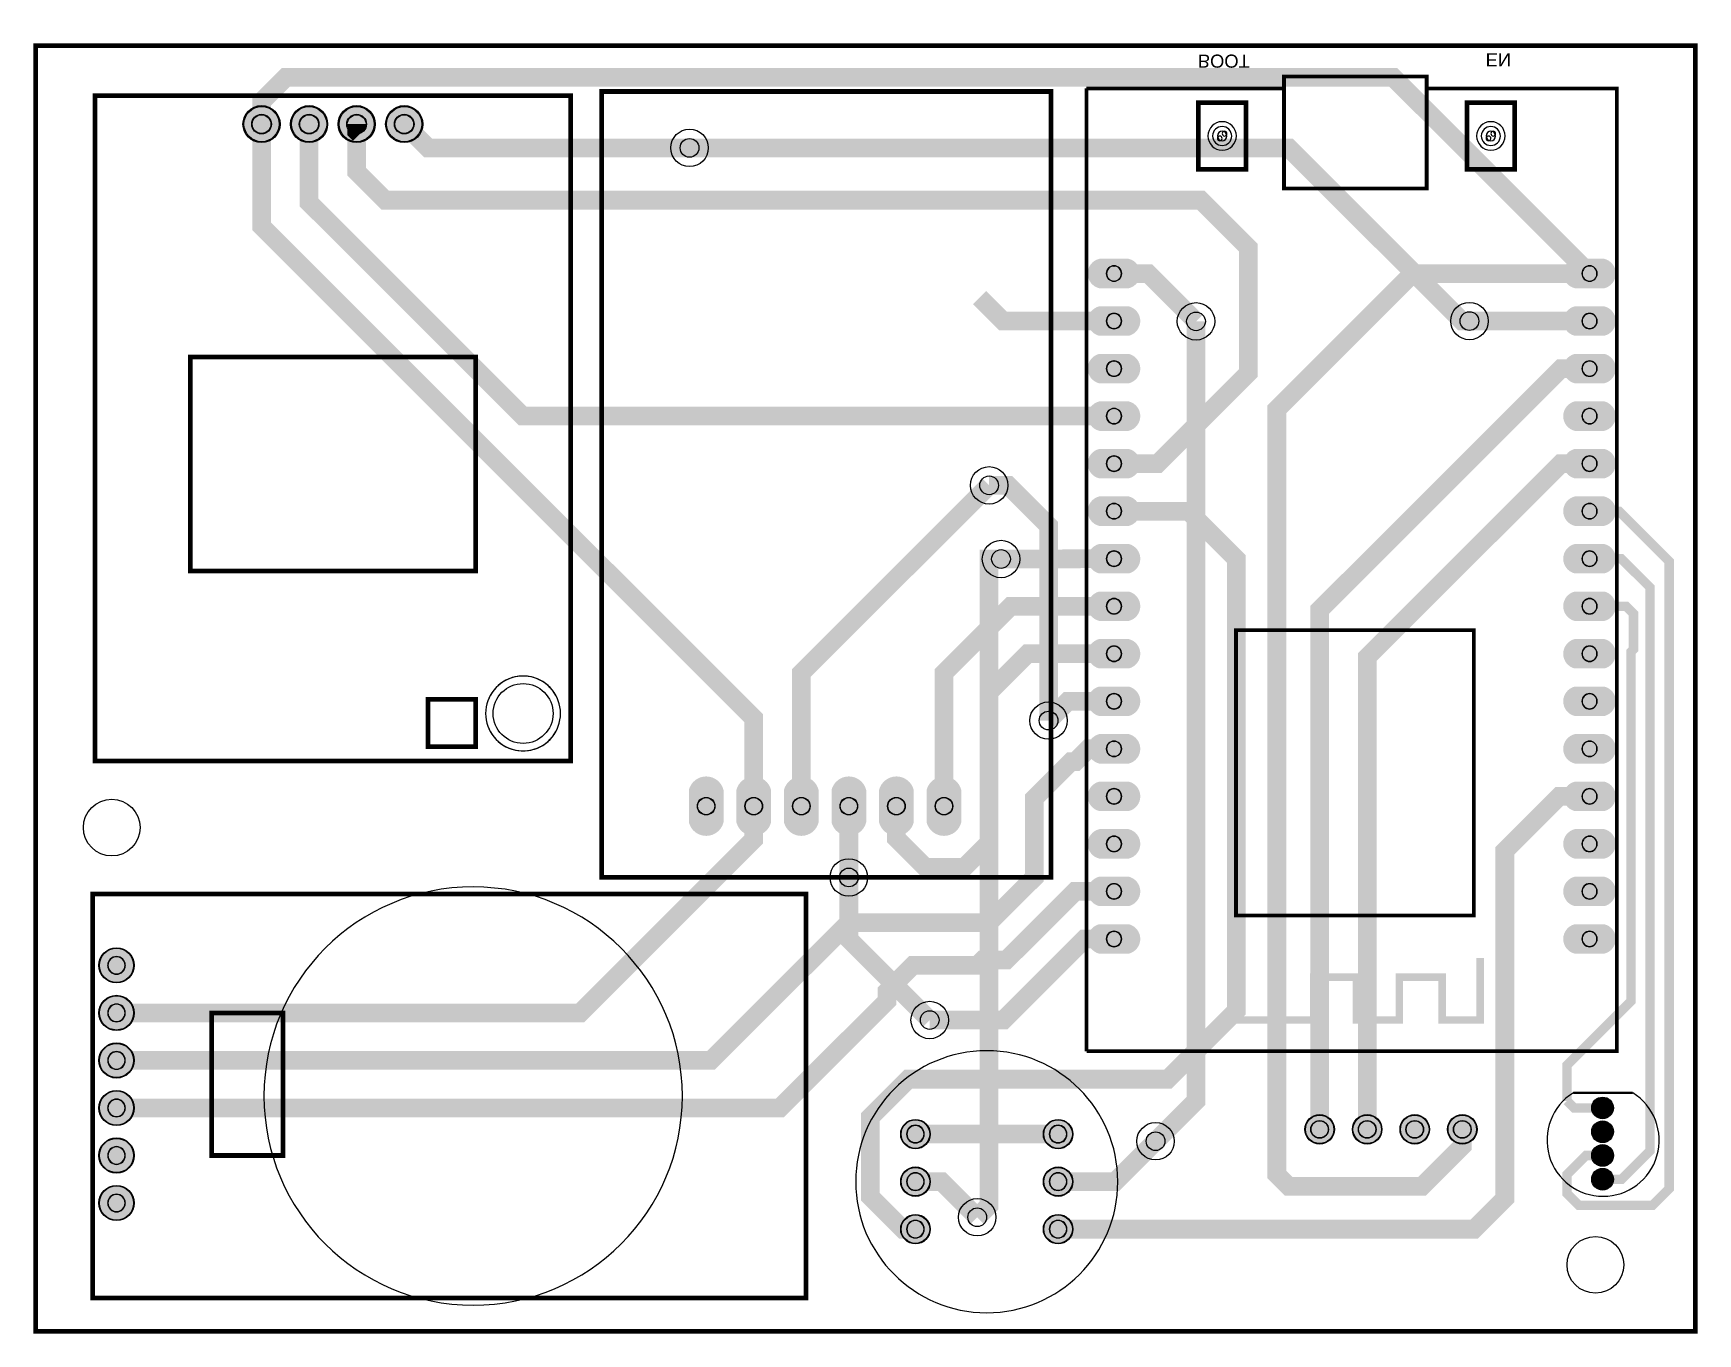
# Model space of a CAD drawing. Header units: millimetres. Extents: x 61.6 to 150.5, y -17.8 to 51.7.
import ezdxf

# ---------------------------------------------------------------- set-up
doc = ezdxf.new("R2010")
doc.units = ezdxf.units.MM
for name, color, linetype, true_color in [('BoardOutLine', 7, 'Continuous', 0xff00ff), ('BottomLayer', 7, 'Continuous', 0x0000ff), ('BottomSolderMaskLayer', 7, 'Continuous', 0xaa00ff), ('Hole', 7, 'Continuous', 0x222222), ('Multi-Layer', 7, 'Continuous', 0xc0c0c0), ('TopLayer', 7, 'Continuous', 0xff0000), ('TopSilkLayer', 7, 'Continuous', 0xffcc00), ('TopSolderMaskLayer', 7, 'Continuous', 0x800080)]:
    doc.layers.add(name, color=color, linetype=linetype, true_color=true_color)
doc.styles.get("Standard").update_dxf_attribs({"font": 'arial.ttf'})

msp = doc.modelspace()

# ---------------------------------------------------------------- hatches: boundary and pattern name
at = {"layer": 'BottomSolderMaskLayer'}
for points in [[(72.796, 46.863, 1), (74.778, 46.863, 1)], [(75.336, 46.863, 1), (77.318, 46.863, 1)], [(77.876, 46.863, 1), (79.858, 46.863, 1)], [(80.416, 46.863, 1), (82.398, 46.863, 1)], [(120.105, 39.665, -0.785398), (120.105, 38.091), (118.53, 38.091, -0.785398), (118.53, 39.665)], [(145.505, 39.665, -0.785398), (145.505, 38.091), (143.93, 38.091, -0.785398), (143.93, 39.665)], [(120.105, 37.125, -0.785398), (120.105, 35.551), (118.53, 35.551, -0.785398), (118.53, 37.125)], [(145.505, 37.125, -0.785398), (145.505, 35.551), (143.93, 35.551, -0.785398), (143.93, 37.125)], [(120.105, 34.585, -0.785398), (120.105, 33.011), (118.53, 33.011, -0.785398), (118.53, 34.585)], [(145.505, 34.585, -0.785398), (145.505, 33.011), (143.93, 33.011, -0.785398), (143.93, 34.585)], [(120.105, 32.045, -0.785398), (120.105, 30.471), (118.53, 30.471, -0.785398), (118.53, 32.045)], [(145.505, 32.045, -0.785398), (145.505, 30.471), (143.93, 30.471, -0.785398), (143.93, 32.045)], [(120.105, 29.505, -0.785398), (120.105, 27.931), (118.53, 27.931, -0.785398), (118.53, 29.505)], [(145.505, 29.505, -0.785398), (145.505, 27.931), (143.93, 27.931, -0.785398), (143.93, 29.505)], [(120.105, 26.965, -0.785398), (120.105, 25.391), (118.53, 25.391, -0.785398), (118.53, 26.965)], [(145.505, 26.965, -0.785398), (145.505, 25.391), (143.93, 25.391, -0.785398), (143.93, 26.965)], [(120.105, 24.425, -0.785398), (120.105, 22.851), (118.53, 22.851, -0.785398), (118.53, 24.425)], [(145.505, 24.425, -0.785398), (145.505, 22.851), (143.93, 22.851, -0.785398), (143.93, 24.425)], [(120.105, 21.885, -0.785398), (120.105, 20.311), (118.53, 20.311, -0.785398), (118.53, 21.885)], [(145.505, 21.885, -0.785398), (145.505, 20.311), (143.93, 20.311, -0.785398), (143.93, 21.885)], [(120.105, 19.346, -0.785398), (120.105, 17.771), (118.53, 17.771, -0.785398), (118.53, 19.346)], [(145.505, 19.345, -0.785398), (145.505, 17.771), (143.93, 17.771, -0.785398), (143.93, 19.345)], [(120.105, 16.805, -0.785398), (120.105, 15.231), (118.53, 15.231, -0.785398), (118.53, 16.805)], [(145.505, 16.805, -0.785398), (145.505, 15.231), (143.93, 15.231, -0.785398), (143.93, 16.805)], [(120.105, 14.265, -0.785398), (120.105, 12.691), (118.53, 12.691, -0.785398), (118.53, 14.265)], [(145.505, 14.265, -0.785398), (145.505, 12.691), (143.93, 12.691, -0.785398), (143.93, 14.265)], [(98.462, 9.552, -0.785398), (96.611, 9.552), (96.611, 11.276, -0.785398), (98.462, 11.276)], [(101.002, 9.552, -0.785398), (99.151, 9.552), (99.151, 11.276, -0.785398), (101.002, 11.276)], [(103.542, 9.552, -0.785398), (101.691, 9.552), (101.691, 11.276, -0.785398), (103.542, 11.276)], [(106.082, 9.552, -0.785398), (104.231, 9.552), (104.231, 11.276, -0.785398), (106.082, 11.276)], [(108.622, 9.552, -0.785398), (106.771, 9.552), (106.771, 11.276, -0.785398), (108.622, 11.276)], [(111.162, 9.552, -0.785398), (109.311, 9.552), (109.311, 11.276, -0.785398), (111.162, 11.276)], [(120.105, 11.725, -0.785398), (120.105, 10.151), (118.53, 10.151, -0.785398), (118.53, 11.725)], [(145.505, 11.725, -0.785398), (145.505, 10.151), (143.93, 10.151, -0.785398), (143.93, 11.725)], [(120.105, 9.185, -0.785398), (120.105, 7.611), (118.53, 7.611, -0.785398), (118.53, 9.185)], [(145.505, 9.185, -0.785398), (145.505, 7.611), (143.93, 7.611, -0.785398), (143.93, 9.185)], [(120.105, 6.645, -0.785398), (120.105, 5.071), (118.53, 5.071, -0.785398), (118.53, 6.645)], [(145.505, 6.645, -0.785398), (145.505, 5.071), (143.93, 5.071, -0.785398), (143.93, 6.645)], [(120.105, 4.105, -0.785398), (120.105, 2.531), (118.53, 2.531, -0.785398), (118.53, 4.105)], [(145.505, 4.105, -0.785398), (145.505, 2.531), (143.93, 2.531, -0.785398), (143.93, 4.105)], [(65.1, 1.905, 1), (66.98, 1.905, 1)], [(65.1, -0.635, 1), (66.98, -0.635, 1)], [(65.1, -3.175, 1), (66.98, -3.175, 1)], [(65.1, -5.715, 1), (66.98, -5.715, 1)], [(144.836, -5.715, 1), (145.995, -5.715, 1)], [(129.515, -6.858, 1), (131.09, -6.858, 1)], [(132.055, -6.858, 1), (133.63, -6.858, 1)], [(134.595, -6.858, 1), (136.17, -6.858, 1)], [(137.135, -6.858, 1), (138.71, -6.858, 1)], [(107.925, -7.112, 1), (109.5, -7.112, 1)], [(115.545, -7.112, 1), (117.12, -7.112, 1)], [(144.836, -6.985, 1), (145.995, -6.985, 1)], [(65.1, -8.255, 1), (66.98, -8.255, 1)], [(144.836, -8.255, 1), (145.995, -8.255, 1)], [(107.925, -9.652, 1), (109.5, -9.652, 1)], [(115.545, -9.652, 1), (117.12, -9.652, 1)], [(144.836, -9.525, 1), (145.995, -9.525, 1)], [(65.1, -10.795, 1), (66.98, -10.795, 1)], [(107.925, -12.192, 1), (109.5, -12.192, 1)], [(115.545, -12.192, 1), (117.12, -12.192, 1)]]:
    msp.add_hatch(color=256, dxfattribs=at).paths.add_polyline_path(points)
at = {"layer": 'Multi-Layer'}
for points in [[(72.847, 46.863, 1), (74.727, 46.863, 1)], [(75.387, 46.863, 1), (77.267, 46.863, 1)], [(77.927, 46.863, 1), (79.807, 46.863, 1)], [(80.467, 46.863, 1), (82.347, 46.863, 1)], [(120.079, 39.64, -0.785398), (120.079, 38.116), (118.555, 38.116, -0.785398), (118.555, 39.64)], [(145.479, 39.64, -0.785398), (145.479, 38.116), (143.955, 38.116, -0.785398), (143.955, 39.64)], [(120.079, 37.1, -0.785398), (120.079, 35.576), (118.555, 35.576, -0.785398), (118.555, 37.1)], [(145.479, 37.1, -0.785398), (145.479, 35.576), (143.955, 35.576, -0.785398), (143.955, 37.1)], [(120.079, 34.56, -0.785398), (120.079, 33.036), (118.555, 33.036, -0.785398), (118.555, 34.56)], [(145.479, 34.56, -0.785398), (145.479, 33.036), (143.955, 33.036, -0.785398), (143.955, 34.56)], [(120.079, 32.02, -0.785398), (120.079, 30.496), (118.555, 30.496, -0.785398), (118.555, 32.02)], [(145.479, 32.02, -0.785398), (145.479, 30.496), (143.955, 30.496, -0.785398), (143.955, 32.02)], [(120.079, 29.48, -0.785398), (120.079, 27.956), (118.555, 27.956, -0.785398), (118.555, 29.48)], [(145.479, 29.48, -0.785398), (145.479, 27.956), (143.955, 27.956, -0.785398), (143.955, 29.48)], [(120.079, 26.94, -0.785398), (120.079, 25.416), (118.555, 25.416, -0.785398), (118.555, 26.94)], [(145.479, 26.94, -0.785398), (145.479, 25.416), (143.955, 25.416, -0.785398), (143.955, 26.94)], [(120.079, 24.4, -0.785398), (120.079, 22.876), (118.555, 22.876, -0.785398), (118.555, 24.4)], [(145.479, 24.4, -0.785398), (145.479, 22.876), (143.955, 22.876, -0.785398), (143.955, 24.4)], [(120.079, 21.86, -0.785398), (120.079, 20.336), (118.555, 20.336, -0.785398), (118.555, 21.86)], [(145.479, 21.86, -0.785398), (145.479, 20.336), (143.955, 20.336, -0.785398), (143.955, 21.86)], [(120.079, 19.32, -0.785398), (120.079, 17.796), (118.555, 17.796, -0.785398), (118.555, 19.32)], [(145.479, 19.32, -0.785398), (145.479, 17.796), (143.955, 17.796, -0.785398), (143.955, 19.32)], [(120.079, 16.78, -0.785398), (120.079, 15.256), (118.555, 15.256, -0.785398), (118.555, 16.78)], [(145.479, 16.78, -0.785398), (145.479, 15.256), (143.955, 15.256, -0.785398), (143.955, 16.78)], [(120.079, 14.24, -0.785398), (120.079, 12.716), (118.555, 12.716, -0.785398), (118.555, 14.24)], [(145.479, 14.24, -0.785398), (145.479, 12.716), (143.955, 12.716, -0.785398), (143.955, 14.24)], [(98.436, 9.564, -0.785398), (96.636, 9.564), (96.636, 11.264, -0.785398), (98.436, 11.264)], [(100.976, 9.564, -0.785398), (99.176, 9.564), (99.176, 11.264, -0.785398), (100.976, 11.264)], [(103.516, 9.564, -0.785398), (101.716, 9.564), (101.716, 11.264, -0.785398), (103.516, 11.264)], [(106.056, 9.564, -0.785398), (104.256, 9.564), (104.256, 11.264, -0.785398), (106.056, 11.264)], [(108.596, 9.564, -0.785398), (106.796, 9.564), (106.796, 11.264, -0.785398), (108.596, 11.264)], [(111.136, 9.564, -0.785398), (109.336, 9.564), (109.336, 11.264, -0.785398), (111.136, 11.264)], [(120.079, 11.7, -0.785398), (120.079, 10.176), (118.555, 10.176, -0.785398), (118.555, 11.7)], [(145.479, 11.7, -0.785398), (145.479, 10.176), (143.955, 10.176, -0.785398), (143.955, 11.7)], [(120.079, 9.16, -0.785398), (120.079, 7.636), (118.555, 7.636, -0.785398), (118.555, 9.16)], [(145.479, 9.16, -0.785398), (145.479, 7.636), (143.955, 7.636, -0.785398), (143.955, 9.16)], [(120.079, 6.62, -0.785398), (120.079, 5.096), (118.555, 5.096, -0.785398), (118.555, 6.62)], [(145.479, 6.62, -0.785398), (145.479, 5.096), (143.955, 5.096, -0.785398), (143.955, 6.62)], [(120.079, 4.08, -0.785398), (120.079, 2.556), (118.555, 2.556, -0.785398), (118.555, 4.08)], [(145.479, 4.08, -0.785398), (145.479, 2.556), (143.955, 2.556, -0.785398), (143.955, 4.08)], [(65.126, 1.905, 1), (66.955, 1.905, 1)], [(65.126, -0.635, 1), (66.955, -0.635, 1)], [(65.126, -3.175, 1), (66.955, -3.175, 1)], [(65.126, -5.715, 1), (66.955, -5.715, 1)], [(144.861, -5.715, 1), (145.969, -5.715, 1)], [(129.54, -6.858, 1), (131.064, -6.858, 1)], [(132.08, -6.858, 1), (133.604, -6.858, 1)], [(134.62, -6.858, 1), (136.144, -6.858, 1)], [(137.16, -6.858, 1), (138.684, -6.858, 1)], [(107.95, -7.112, 1), (109.474, -7.112, 1)], [(115.57, -7.112, 1), (117.094, -7.112, 1)], [(144.861, -6.985, 1), (145.969, -6.985, 1)], [(65.126, -8.255, 1), (66.955, -8.255, 1)], [(144.861, -8.255, 1), (145.969, -8.255, 1)], [(107.95, -9.652, 1), (109.474, -9.652, 1)], [(115.57, -9.652, 1), (117.094, -9.652, 1)], [(144.861, -9.525, 1), (145.969, -9.525, 1)], [(65.126, -10.795, 1), (66.955, -10.795, 1)], [(107.95, -12.192, 1), (109.474, -12.192, 1)], [(115.57, -12.192, 1), (117.094, -12.192, 1)]]:
    msp.add_hatch(color=256, dxfattribs=at).paths.add_polyline_path(points)
at = {"layer": 'TopSolderMaskLayer'}
for points in [[(72.796, 46.863, 1), (74.778, 46.863, 1)], [(75.336, 46.863, 1), (77.318, 46.863, 1)], [(77.876, 46.863, 1), (79.858, 46.863, 1)], [(80.416, 46.863, 1), (82.398, 46.863, 1)], [(120.105, 39.665, -0.785398), (120.105, 38.091), (118.53, 38.091, -0.785398), (118.53, 39.665)], [(145.505, 39.665, -0.785398), (145.505, 38.091), (143.93, 38.091, -0.785398), (143.93, 39.665)], [(120.105, 37.125, -0.785398), (120.105, 35.551), (118.53, 35.551, -0.785398), (118.53, 37.125)], [(145.505, 37.125, -0.785398), (145.505, 35.551), (143.93, 35.551, -0.785398), (143.93, 37.125)], [(120.105, 34.585, -0.785398), (120.105, 33.011), (118.53, 33.011, -0.785398), (118.53, 34.585)], [(145.505, 34.585, -0.785398), (145.505, 33.011), (143.93, 33.011, -0.785398), (143.93, 34.585)], [(120.105, 32.045, -0.785398), (120.105, 30.471), (118.53, 30.471, -0.785398), (118.53, 32.045)], [(145.505, 32.045, -0.785398), (145.505, 30.471), (143.93, 30.471, -0.785398), (143.93, 32.045)], [(120.105, 29.505, -0.785398), (120.105, 27.931), (118.53, 27.931, -0.785398), (118.53, 29.505)], [(145.505, 29.505, -0.785398), (145.505, 27.931), (143.93, 27.931, -0.785398), (143.93, 29.505)], [(120.105, 26.965, -0.785398), (120.105, 25.391), (118.53, 25.391, -0.785398), (118.53, 26.965)], [(145.505, 26.965, -0.785398), (145.505, 25.391), (143.93, 25.391, -0.785398), (143.93, 26.965)], [(120.105, 24.425, -0.785398), (120.105, 22.851), (118.53, 22.851, -0.785398), (118.53, 24.425)], [(145.505, 24.425, -0.785398), (145.505, 22.851), (143.93, 22.851, -0.785398), (143.93, 24.425)], [(120.105, 21.885, -0.785398), (120.105, 20.311), (118.53, 20.311, -0.785398), (118.53, 21.885)], [(145.505, 21.885, -0.785398), (145.505, 20.311), (143.93, 20.311, -0.785398), (143.93, 21.885)], [(120.105, 19.346, -0.785398), (120.105, 17.771), (118.53, 17.771, -0.785398), (118.53, 19.346)], [(145.505, 19.345, -0.785398), (145.505, 17.771), (143.93, 17.771, -0.785398), (143.93, 19.345)], [(120.105, 16.805, -0.785398), (120.105, 15.231), (118.53, 15.231, -0.785398), (118.53, 16.805)], [(145.505, 16.805, -0.785398), (145.505, 15.231), (143.93, 15.231, -0.785398), (143.93, 16.805)], [(120.105, 14.265, -0.785398), (120.105, 12.691), (118.53, 12.691, -0.785398), (118.53, 14.265)], [(145.505, 14.265, -0.785398), (145.505, 12.691), (143.93, 12.691, -0.785398), (143.93, 14.265)], [(98.462, 9.552, -0.785398), (96.611, 9.552), (96.611, 11.276, -0.785398), (98.462, 11.276)], [(101.002, 9.552, -0.785398), (99.151, 9.552), (99.151, 11.276, -0.785398), (101.002, 11.276)], [(103.542, 9.552, -0.785398), (101.691, 9.552), (101.691, 11.276, -0.785398), (103.542, 11.276)], [(106.082, 9.552, -0.785398), (104.231, 9.552), (104.231, 11.276, -0.785398), (106.082, 11.276)], [(108.622, 9.552, -0.785398), (106.771, 9.552), (106.771, 11.276, -0.785398), (108.622, 11.276)], [(111.162, 9.552, -0.785398), (109.311, 9.552), (109.311, 11.276, -0.785398), (111.162, 11.276)], [(120.105, 11.725, -0.785398), (120.105, 10.151), (118.53, 10.151, -0.785398), (118.53, 11.725)], [(145.505, 11.725, -0.785398), (145.505, 10.151), (143.93, 10.151, -0.785398), (143.93, 11.725)], [(120.105, 9.185, -0.785398), (120.105, 7.611), (118.53, 7.611, -0.785398), (118.53, 9.185)], [(145.505, 9.185, -0.785398), (145.505, 7.611), (143.93, 7.611, -0.785398), (143.93, 9.185)], [(120.105, 6.645, -0.785398), (120.105, 5.071), (118.53, 5.071, -0.785398), (118.53, 6.645)], [(145.505, 6.645, -0.785398), (145.505, 5.071), (143.93, 5.071, -0.785398), (143.93, 6.645)], [(120.105, 4.105, -0.785398), (120.105, 2.531), (118.53, 2.531, -0.785398), (118.53, 4.105)], [(145.505, 4.105, -0.785398), (145.505, 2.531), (143.93, 2.531, -0.785398), (143.93, 4.105)], [(65.1, 1.905, 1), (66.98, 1.905, 1)], [(65.1, -0.635, 1), (66.98, -0.635, 1)], [(65.1, -3.175, 1), (66.98, -3.175, 1)], [(65.1, -5.715, 1), (66.98, -5.715, 1)], [(144.836, -5.715, 1), (145.995, -5.715, 1)], [(129.515, -6.858, 1), (131.09, -6.858, 1)], [(132.055, -6.858, 1), (133.63, -6.858, 1)], [(134.595, -6.858, 1), (136.17, -6.858, 1)], [(137.135, -6.858, 1), (138.71, -6.858, 1)], [(107.925, -7.112, 1), (109.5, -7.112, 1)], [(115.545, -7.112, 1), (117.12, -7.112, 1)], [(144.836, -6.985, 1), (145.995, -6.985, 1)], [(65.1, -8.255, 1), (66.98, -8.255, 1)], [(144.836, -8.255, 1), (145.995, -8.255, 1)], [(107.925, -9.652, 1), (109.5, -9.652, 1)], [(115.545, -9.652, 1), (117.12, -9.652, 1)], [(144.836, -9.525, 1), (145.995, -9.525, 1)], [(65.1, -10.795, 1), (66.98, -10.795, 1)], [(107.925, -12.192, 1), (109.5, -12.192, 1)], [(115.545, -12.192, 1), (117.12, -12.192, 1)]]:
    msp.add_hatch(color=256, dxfattribs=at).paths.add_polyline_path(points)

# ---------------------------------------------------------------- linework, layer by layer
at = {"layer": 'BoardOutLine', "const_width": 0.254}
msp.add_lwpolyline([(61.722, 51.054), (150.368, 51.054), (150.368, -17.653), (61.722, -17.653), (61.722, 49.784), (61.722, 51.054)], close=True, dxfattribs=at)
at = {"layer": 'BottomLayer'}
for points, const_width in [([(144.717, 38.878), (134.232, 49.363), (75.086, 49.363), (73.787, 48.064), (73.787, 46.863)], 1), ([(73.787, 46.863), (73.787, 41.402), (100.076, 15.113), (100.076, 10.414)], 1), ([(119.317, 31.257), (87.742, 31.257), (76.327, 42.672), (76.327, 46.863)], 1), ([(78.867, 46.863), (78.867, 44.323), (80.391, 42.799), (123.952, 42.799), (126.492, 40.259), (126.492, 33.561), (121.651, 28.717), (119.317, 28.717)], 1), ([(78.867, 46.863), (78.867, 46.482), (79.025, 46.322)], 1), ([(96.647, 45.593), (82.677, 45.593), (81.407, 46.863)], 1), ([(123.698, 36.322), (121.142, 38.878), (119.317, 38.878)], 1), ([(137.922, -6.858), (137.922, -7.747), (135.763, -9.906), (128.651, -9.906), (128.016, -9.271), (128.016, 31.623), (135.271, 38.877), (144.717, 38.877)], 1), ([(119.317, 36.338), (113.395, 36.338), (112.141, 37.592)], 1), ([(144.717, 36.338), (138.303, 36.338)], 1), ([(130.302, -6.858), (130.302, 20.902), (143.199, 33.798), (144.717, 33.798)], 1), ([(132.842, -6.858), (132.842, 18.377), (143.183, 28.717), (144.717, 28.717)], 1), ([(102.616, 10.414), (102.616, 17.526), (112.649, 27.559)], 1), ([(119.317, 26.177), (123.302, 26.177), (125.857, 23.622), (125.857, -0.508), (122.189, -4.176), (108.331, -4.176), (106.304, -6.203), (106.304, -10.457), (108.039, -12.192), (108.712, -12.192)], 1), ([(148.844, -10.16), (148.971, -10.033), (148.971, 23.495), (146.288, 26.178), (144.717, 26.178)], 0.5), ([(113.284, 23.622), (119.317, 23.637)], 1), ([(147.955, -6.985), (147.955, 22.098), (146.415, 23.638), (144.717, 23.638)], 0.5), ([(119.317, 21.097), (113.807, 21.097), (110.236, 17.526), (110.236, 10.414)], 1), ([(143.51, -5.334), (143.51, -3.429), (146.939, 0), (146.939, 18.669), (147.066, 18.796), (147.066, 20.701), (146.669, 21.098), (144.717, 21.098)], 0.5), ([(119.317, 18.557), (114.696, 18.557), (112.644, 16.505), (112.644, 8.458), (111.323, 7.14), (109.248, 7.14), (107.696, 8.692), (107.696, 10.414)], 1), ([(115.824, 14.986), (116.856, 16.018), (119.317, 16.018)], 1), ([(119.317, 13.477), (117.945, 13.477), (117.259, 12.791), (117.026, 12.791), (115.062, 10.828), (115.062, 6.604), (112.649, 4.191), (105.156, 4.191), (97.79, -3.175), (66.04, -3.175)], 1), ([(66.04, -0.635), (90.807, -0.635), (100.076, 8.634), (100.076, 10.414)], 1), ([(105.156, 10.414), (105.156, 6.604)], 1), ([(116.332, -12.192), (138.557, -12.192), (140.193, -10.556), (140.193, 8.029), (143.104, 10.937), (144.717, 10.937)], 1), ([(66.04, -5.715), (101.473, -5.715), (107.188, 0), (107.188, 0.508), (108.585, 1.905), (112.014, 1.905), (112.299, 2.189), (113.569, 2.189), (117.237, 5.858), (119.317, 5.858)], 1), ([(109.474, -1.016), (113.411, -1.016), (117.744, 3.317), (119.317, 3.317)], 1), ([(143.51, -5.334), (143.891, -5.715), (145.415, -5.715)], 0.5), ([(116.332, -7.112), (108.712, -7.112)], 1), ([(116.332, -9.652), (119.38, -9.652), (121.539, -7.493)], 1), ([(147.955, -6.985), (147.955, -8.001), (146.431, -9.525), (145.415, -9.525)], 0.5), ([(148.844, -10.16), (148.082, -10.922), (144.145, -10.922), (143.51, -10.287), (143.51, -9.271), (144.526, -8.255), (145.415, -8.255)], 0.5), ([(108.712, -9.652), (110.109, -9.652), (112.014, -11.557)], 1)]:
    msp.add_lwpolyline(points, dxfattribs=dict(at, const_width=const_width))
at = {"layer": 'BottomSolderMaskLayer'}
for points in [[(119.32, 39.291), (119.315, 39.291)], [(144.72, 39.291), (144.715, 39.291)], [(119.32, 38.465), (119.315, 38.465)], [(144.72, 38.465), (144.715, 38.465)], [(119.32, 36.751), (119.315, 36.751)], [(144.72, 36.751), (144.715, 36.751)], [(119.32, 35.925), (119.315, 35.925)], [(144.72, 35.925), (144.715, 35.925)], [(119.32, 34.211), (119.315, 34.211)], [(144.72, 34.211), (144.715, 34.211)], [(119.32, 33.385), (119.315, 33.385)], [(144.72, 33.385), (144.715, 33.385)], [(119.32, 31.671), (119.315, 31.671)], [(144.72, 31.671), (144.715, 31.671)], [(119.32, 30.845), (119.315, 30.845)], [(144.72, 30.845), (144.715, 30.845)], [(119.32, 29.131), (119.315, 29.131)], [(144.72, 29.131), (144.715, 29.131)], [(119.32, 28.305), (119.315, 28.305)], [(144.72, 28.305), (144.715, 28.305)], [(119.32, 26.591), (119.315, 26.591)], [(144.72, 26.591), (144.715, 26.591)], [(119.32, 25.765), (119.315, 25.765)], [(144.72, 25.765), (144.715, 25.765)], [(119.32, 24.051), (119.315, 24.051)], [(144.72, 24.051), (144.715, 24.051)], [(119.32, 23.225), (119.315, 23.225)], [(144.72, 23.225), (144.715, 23.225)], [(119.32, 21.511), (119.315, 21.511)], [(144.72, 21.511), (144.715, 21.511)], [(119.32, 20.685), (119.315, 20.685)], [(144.72, 20.685), (144.715, 20.685)], [(119.32, 18.972), (119.315, 18.972)], [(144.72, 18.971), (144.715, 18.971)], [(119.32, 18.145), (119.315, 18.145)], [(144.72, 18.145), (144.715, 18.145)], [(119.32, 16.431), (119.315, 16.431)], [(144.72, 16.431), (144.715, 16.431)], [(119.32, 15.605), (119.315, 15.605)], [(144.72, 15.605), (144.715, 15.605)], [(119.32, 13.891), (119.315, 13.891)], [(144.72, 13.891), (144.715, 13.891)], [(119.32, 13.065), (119.315, 13.065)], [(144.72, 13.065), (144.715, 13.065)], [(119.32, 11.351), (119.315, 11.351)], [(144.72, 11.351), (144.715, 11.351)], [(119.32, 10.525), (119.315, 10.525)], [(144.72, 10.525), (144.715, 10.525)], [(119.32, 8.811), (119.315, 8.811)], [(144.72, 8.811), (144.715, 8.811)], [(119.32, 7.985), (119.315, 7.985)], [(144.72, 7.985), (144.715, 7.985)], [(119.32, 6.271), (119.315, 6.271)], [(144.72, 6.271), (144.715, 6.271)], [(119.32, 5.445), (119.315, 5.445)], [(144.72, 5.445), (144.715, 5.445)], [(119.32, 3.731), (119.315, 3.731)], [(144.72, 3.731), (144.715, 3.731)], [(119.32, 2.905), (119.315, 2.905)], [(144.72, 2.905), (144.715, 2.905)], [(65.57, 1.902), (65.57, 1.908)], [(66.51, 1.902), (66.51, 1.908)], [(65.57, -0.638), (65.57, -0.632)], [(66.51, -0.638), (66.51, -0.632)], [(65.57, -3.178), (65.57, -3.172)], [(66.51, -3.178), (66.51, -3.172)], [(65.57, -5.718), (65.57, -5.712)], [(66.51, -5.718), (66.51, -5.712)], [(145.413, -5.401), (145.418, -5.401)], [(145.413, -6.029), (145.418, -6.029)], [(108.715, -6.64), (108.71, -6.64)], [(116.335, -6.64), (116.33, -6.64)], [(145.418, -6.671), (145.413, -6.671)], [(108.715, -7.584), (108.71, -7.584)], [(116.335, -7.584), (116.33, -7.584)], [(145.418, -7.299), (145.413, -7.299)], [(145.418, -7.941), (145.413, -7.941)], [(65.57, -8.258), (65.57, -8.252)], [(66.51, -8.258), (66.51, -8.252)], [(145.418, -8.569), (145.413, -8.569)], [(108.715, -9.18), (108.71, -9.18)], [(116.335, -9.18), (116.33, -9.18)], [(145.418, -9.211), (145.413, -9.211)], [(108.715, -10.124), (108.71, -10.124)], [(116.335, -10.124), (116.33, -10.124)], [(145.418, -9.839), (145.413, -9.839)], [(65.57, -10.798), (65.57, -10.792)], [(66.51, -10.798), (66.51, -10.792)], [(108.715, -11.72), (108.71, -11.72)], [(116.335, -11.72), (116.33, -11.72)], [(108.715, -12.664), (108.71, -12.664)], [(116.335, -12.664), (116.33, -12.664)]]:
    msp.add_lwpolyline(points, close=True, dxfattribs=at)
for centre, radius in [((73.787, 46.863), 0.991), ((73.787, 46.863), 0.527), ((76.327, 46.863), 0.991), ((76.327, 46.863), 0.527), ((78.867, 46.863), 0.991), ((78.867, 46.863), 0.527), ((81.407, 46.863), 0.991), ((81.407, 46.863), 0.527), ((97.536, 10.414), 0.47), ((100.076, 10.414), 0.47), ((102.616, 10.414), 0.47), ((105.156, 10.414), 0.47), ((107.696, 10.414), 0.47), ((110.236, 10.414), 0.47), ((66.04, 1.905), 0.94), ((66.04, -0.635), 0.94), ((66.04, -3.175), 0.94), ((66.04, -5.715), 0.94), ((145.415, -5.715), 0.579), ((130.302, -6.858), 0.787), ((132.842, -6.858), 0.787), ((135.382, -6.858), 0.787), ((137.922, -6.858), 0.787), ((108.712, -7.112), 0.787), ((116.332, -7.112), 0.787), ((130.302, -6.858), 0.472), ((132.842, -6.858), 0.472), ((135.382, -6.858), 0.472), ((137.922, -6.858), 0.472), ((145.415, -6.985), 0.579), ((66.04, -8.255), 0.94), ((145.415, -8.255), 0.579), ((108.712, -9.652), 0.787), ((116.332, -9.652), 0.787), ((145.415, -9.525), 0.579), ((66.04, -10.795), 0.94), ((108.712, -12.192), 0.787), ((116.332, -12.192), 0.787)]:
    msp.add_circle(centre, radius, dxfattribs=at)
for centre, radius, start, end in [((119.32, 38.878), 0.413, 450, 270), ((119.315, 38.878), 0.413, 270, 450), ((144.72, 38.878), 0.413, 450, 270), ((144.715, 38.878), 0.413, 270, 450), ((119.32, 36.338), 0.413, 450, 270), ((119.315, 36.338), 0.413, 270, 450), ((144.72, 36.338), 0.413, 450, 270), ((144.715, 36.338), 0.413, 270, 450), ((119.32, 33.798), 0.413, 450, 270), ((119.315, 33.798), 0.413, 270, 450), ((144.72, 33.798), 0.413, 450, 270), ((144.715, 33.798), 0.413, 270, 450), ((119.32, 31.258), 0.413, 450, 270), ((119.315, 31.258), 0.413, 270, 450), ((144.72, 31.258), 0.413, 450, 270), ((144.715, 31.258), 0.413, 270, 450), ((119.32, 28.718), 0.413, 450, 270), ((119.315, 28.718), 0.413, 270, 450), ((144.72, 28.718), 0.413, 450, 270), ((144.715, 28.718), 0.413, 270, 450), ((119.32, 26.178), 0.413, 450, 270), ((119.315, 26.178), 0.413, 270, 450), ((144.72, 26.178), 0.413, 450, 270), ((144.715, 26.178), 0.413, 270, 450), ((119.32, 23.638), 0.413, 450, 270), ((119.315, 23.638), 0.413, 270, 450), ((144.72, 23.638), 0.413, 450, 270), ((144.715, 23.638), 0.413, 270, 450), ((119.32, 21.098), 0.413, 450, 270), ((119.315, 21.098), 0.413, 270, 450), ((144.72, 21.098), 0.413, 450, 270), ((144.715, 21.098), 0.413, 270, 450), ((119.32, 18.558), 0.413, 450, 270), ((119.315, 18.558), 0.413, 270, 450), ((144.72, 18.558), 0.413, 450, 270), ((144.715, 18.558), 0.413, 270, 450), ((87.757, 15.367), 2, 23.57945, 336.42055), ((87.757, 15.367), 2, 203.57754, 156.42246), ((119.32, 16.018), 0.413, 450, 270), ((119.315, 16.018), 0.413, 270, 450), ((144.72, 16.018), 0.413, 450, 270), ((144.715, 16.018), 0.413, 270, 450), ((119.32, 13.478), 0.413, 450, 270), ((119.315, 13.478), 0.413, 270, 450), ((144.72, 13.478), 0.413, 450, 270), ((144.715, 13.478), 0.413, 270, 450), ((119.32, 10.938), 0.413, 450, 270), ((119.315, 10.938), 0.413, 270, 450), ((144.72, 10.938), 0.413, 450, 270), ((144.715, 10.938), 0.413, 270, 450), ((119.32, 8.398), 0.413, 450, 270), ((119.315, 8.398), 0.413, 270, 450), ((144.72, 8.398), 0.413, 450, 270), ((144.715, 8.398), 0.413, 270, 450), ((119.32, 5.858), 0.413, 450, 270), ((119.315, 5.858), 0.413, 270, 450), ((144.72, 5.858), 0.413, 450, 270), ((144.715, 5.858), 0.413, 270, 450), ((119.32, 3.318), 0.413, 450, 270), ((119.315, 3.318), 0.413, 270, 450), ((144.72, 3.318), 0.413, 450, 270), ((144.715, 3.318), 0.413, 270, 450), ((66.04, 1.908), 0.47, 360, 540), ((66.04, 1.902), 0.47, 540, 360), ((66.04, -0.632), 0.47, 360, 540), ((66.04, -0.638), 0.47, 540, 360), ((66.04, -3.172), 0.47, 360, 540), ((66.04, -3.178), 0.47, 540, 360), ((66.04, -5.712), 0.47, 360, 540), ((66.04, -5.718), 0.47, 540, 360), ((145.413, -5.715), 0.314, 450, 270), ((145.418, -5.715), 0.314, 270, 450), ((108.71, -7.112), 0.472, 90, 270), ((108.715, -7.112), 0.472, 270, 90), ((116.33, -7.112), 0.472, 90, 270), ((116.335, -7.112), 0.472, 270, 90), ((145.413, -6.985), 0.314, 90, 270), ((145.418, -6.985), 0.314, 270, 90), ((66.04, -8.252), 0.47, 360, 540), ((145.413, -8.255), 0.314, 90, 270), ((145.418, -8.255), 0.314, 270, 90), ((66.04, -8.258), 0.47, 540, 360), ((108.71, -9.652), 0.472, 90, 270), ((108.715, -9.652), 0.472, 270, 90), ((116.33, -9.652), 0.472, 90, 270), ((116.335, -9.652), 0.472, 270, 90), ((145.413, -9.525), 0.314, 90, 270), ((145.418, -9.525), 0.314, 270, 90), ((66.04, -10.792), 0.47, 360, 540), ((66.04, -10.798), 0.47, 540, 360), ((108.71, -12.192), 0.472, 90, 270), ((108.715, -12.192), 0.472, 270, 90), ((116.33, -12.192), 0.472, 90, 270), ((116.335, -12.192), 0.472, 270, 90)]:
    msp.add_arc(centre, radius, start, end, dxfattribs=at)
at = {"layer": 'Hole'}
for centre in [(96.647, 45.593), (123.698, 36.322), (138.303, 36.338), (112.649, 27.559), (113.284, 23.622), (115.824, 14.986), (105.156, 6.604), (109.474, -1.016), (121.539, -7.493), (112.014, -11.557)]:
    msp.add_circle(centre, 0.5, dxfattribs=at)
at = {"layer": 'Multi-Layer'}
for points in [[(119.32, 39.278), (119.315, 39.278)], [(144.72, 39.278), (144.715, 39.278)], [(119.32, 38.478), (119.315, 38.478)], [(144.72, 38.478), (144.715, 38.478)], [(119.32, 36.738), (119.315, 36.738)], [(144.72, 36.738), (144.715, 36.738)], [(119.32, 35.938), (119.315, 35.938)], [(144.72, 35.938), (144.715, 35.938)], [(119.32, 34.198), (119.315, 34.198)], [(144.72, 34.198), (144.715, 34.198)], [(119.32, 33.398), (119.315, 33.398)], [(144.72, 33.398), (144.715, 33.398)], [(119.32, 31.658), (119.315, 31.658)], [(144.72, 31.658), (144.715, 31.658)], [(119.32, 30.858), (119.315, 30.858)], [(144.72, 30.858), (144.715, 30.858)], [(119.32, 29.118), (119.315, 29.118)], [(144.72, 29.118), (144.715, 29.118)], [(119.32, 28.318), (119.315, 28.318)], [(144.72, 28.318), (144.715, 28.318)], [(119.32, 26.578), (119.315, 26.578)], [(144.72, 26.578), (144.715, 26.578)], [(119.32, 25.778), (119.315, 25.778)], [(144.72, 25.778), (144.715, 25.778)], [(119.32, 24.038), (119.315, 24.038)], [(144.72, 24.038), (144.715, 24.038)], [(119.32, 23.238), (119.315, 23.238)], [(144.72, 23.238), (144.715, 23.238)], [(119.32, 21.498), (119.315, 21.498)], [(144.72, 21.498), (144.715, 21.498)], [(119.32, 20.698), (119.315, 20.698)], [(144.72, 20.698), (144.715, 20.698)], [(119.32, 18.958), (119.315, 18.958)], [(144.72, 18.958), (144.715, 18.958)], [(119.32, 18.158), (119.315, 18.158)], [(144.72, 18.158), (144.715, 18.158)], [(119.32, 16.418), (119.315, 16.418)], [(144.72, 16.418), (144.715, 16.418)], [(119.32, 15.618), (119.315, 15.618)], [(144.72, 15.618), (144.715, 15.618)], [(119.32, 13.878), (119.315, 13.878)], [(144.72, 13.878), (144.715, 13.878)], [(119.32, 13.078), (119.315, 13.078)], [(144.72, 13.078), (144.715, 13.078)], [(119.32, 11.338), (119.315, 11.338)], [(144.72, 11.338), (144.715, 11.338)], [(119.32, 10.538), (119.315, 10.538)], [(144.72, 10.538), (144.715, 10.538)], [(119.32, 8.798), (119.315, 8.798)], [(144.72, 8.798), (144.715, 8.798)], [(119.32, 7.998), (119.315, 7.998)], [(144.72, 7.998), (144.715, 7.998)], [(119.32, 6.258), (119.315, 6.258)], [(144.72, 6.258), (144.715, 6.258)], [(119.32, 5.458), (119.315, 5.458)], [(144.72, 5.458), (144.715, 5.458)], [(119.32, 3.718), (119.315, 3.718)], [(144.72, 3.718), (144.715, 3.718)], [(119.32, 2.918), (119.315, 2.918)], [(144.72, 2.918), (144.715, 2.918)], [(65.583, 1.902), (65.583, 1.908)], [(66.497, 1.902), (66.497, 1.908)], [(65.583, -0.638), (65.583, -0.632)], [(66.497, -0.638), (66.497, -0.632)], [(65.583, -3.178), (65.583, -3.172)], [(66.497, -3.178), (66.497, -3.172)], [(65.583, -5.718), (65.583, -5.712)], [(66.497, -5.718), (66.497, -5.712)], [(145.413, -5.415), (145.418, -5.415)], [(145.413, -6.015), (145.418, -6.015)], [(108.715, -6.655), (108.71, -6.655)], [(116.335, -6.655), (116.33, -6.655)], [(145.418, -6.685), (145.413, -6.685)], [(108.715, -7.569), (108.71, -7.569)], [(116.335, -7.569), (116.33, -7.569)], [(145.418, -7.285), (145.413, -7.285)], [(145.418, -7.955), (145.413, -7.955)], [(65.583, -8.258), (65.583, -8.252)], [(66.497, -8.258), (66.497, -8.252)], [(145.418, -8.555), (145.413, -8.555)], [(108.715, -9.195), (108.71, -9.195)], [(116.335, -9.195), (116.33, -9.195)], [(145.418, -9.225), (145.413, -9.225)], [(108.715, -10.109), (108.71, -10.109)], [(116.335, -10.109), (116.33, -10.109)], [(145.418, -9.825), (145.413, -9.825)], [(65.583, -10.798), (65.583, -10.792)], [(66.497, -10.798), (66.497, -10.792)], [(108.715, -11.735), (108.71, -11.735)], [(116.335, -11.735), (116.33, -11.735)], [(108.715, -12.649), (108.71, -12.649)], [(116.335, -12.649), (116.33, -12.649)]]:
    msp.add_lwpolyline(points, close=True, dxfattribs=at)
for centre, radius in [((73.787, 46.863), 0.94), ((73.787, 46.863), 0.5), ((76.327, 46.863), 0.94), ((76.327, 46.863), 0.5), ((78.867, 46.863), 0.94), ((78.867, 46.863), 0.5), ((81.407, 46.863), 0.94), ((81.407, 46.863), 0.5), ((96.647, 45.593), 1), ((138.303, 36.338), 1), ((123.698, 36.322), 1), ((112.649, 27.559), 1), ((113.284, 23.622), 1), ((87.757, 15.367), 1.6), ((115.824, 14.986), 1), ((65.786, 9.271), 1.516), ((97.536, 10.414), 0.457), ((100.076, 10.414), 0.457), ((102.616, 10.414), 0.457), ((105.156, 10.414), 0.457), ((107.696, 10.414), 0.457), ((110.236, 10.414), 0.457), ((105.156, 6.604), 1), ((66.04, 1.905), 0.914), ((66.04, -0.635), 0.914), ((109.474, -1.016), 1), ((66.04, -3.175), 0.914), ((66.04, -5.715), 0.914), ((145.415, -5.715), 0.554), ((130.302, -6.858), 0.762), ((132.842, -6.858), 0.762), ((135.382, -6.858), 0.762), ((137.922, -6.858), 0.762), ((108.712, -7.112), 0.762), ((116.332, -7.112), 0.762), ((121.539, -7.493), 1), ((130.302, -6.858), 0.457), ((132.842, -6.858), 0.457), ((135.382, -6.858), 0.457), ((137.922, -6.858), 0.457), ((145.415, -6.985), 0.554), ((66.04, -8.255), 0.914), ((145.415, -8.255), 0.554), ((108.712, -9.652), 0.762), ((116.332, -9.652), 0.762), ((145.415, -9.525), 0.554), ((66.04, -10.795), 0.914), ((112.014, -11.557), 1), ((108.712, -12.192), 0.762), ((116.332, -12.192), 0.762), ((145.034, -14.097), 1.516)]:
    msp.add_circle(centre, radius, dxfattribs=at)
for centre, radius, start, end in [((119.32, 38.878), 0.4, 450, 270), ((119.315, 38.878), 0.4, 270, 450), ((144.72, 38.878), 0.4, 450, 270), ((144.715, 38.878), 0.4, 270, 450), ((119.32, 36.338), 0.4, 450, 270), ((119.315, 36.338), 0.4, 270, 450), ((144.72, 36.338), 0.4, 450, 270), ((144.715, 36.338), 0.4, 270, 450), ((119.32, 33.798), 0.4, 450, 270), ((119.315, 33.798), 0.4, 270, 450), ((144.72, 33.798), 0.4, 450, 270), ((144.715, 33.798), 0.4, 270, 450), ((119.32, 31.258), 0.4, 450, 270), ((119.315, 31.258), 0.4, 270, 450), ((144.72, 31.258), 0.4, 450, 270), ((144.715, 31.258), 0.4, 270, 450), ((119.32, 28.718), 0.4, 450, 270), ((119.315, 28.718), 0.4, 270, 450), ((144.72, 28.718), 0.4, 450, 270), ((144.715, 28.718), 0.4, 270, 450), ((119.32, 26.178), 0.4, 450, 270), ((119.315, 26.178), 0.4, 270, 450), ((144.72, 26.178), 0.4, 450, 270), ((144.715, 26.178), 0.4, 270, 450), ((119.32, 23.638), 0.4, 450, 270), ((119.315, 23.638), 0.4, 270, 450), ((144.72, 23.638), 0.4, 450, 270), ((144.715, 23.638), 0.4, 270, 450), ((119.32, 21.098), 0.4, 450, 270), ((119.315, 21.098), 0.4, 270, 450), ((144.72, 21.098), 0.4, 450, 270), ((144.715, 21.098), 0.4, 270, 450), ((119.32, 18.558), 0.4, 450, 270), ((119.315, 18.558), 0.4, 270, 450), ((144.72, 18.558), 0.4, 450, 270), ((144.715, 18.558), 0.4, 270, 450), ((119.32, 16.018), 0.4, 450, 270), ((119.315, 16.018), 0.4, 270, 450), ((144.72, 16.018), 0.4, 450, 270), ((144.715, 16.018), 0.4, 270, 450), ((119.32, 13.478), 0.4, 450, 270), ((119.315, 13.478), 0.4, 270, 450), ((144.72, 13.478), 0.4, 450, 270), ((144.715, 13.478), 0.4, 270, 450), ((119.32, 10.938), 0.4, 450, 270), ((119.315, 10.938), 0.4, 270, 450), ((144.72, 10.938), 0.4, 450, 270), ((144.715, 10.938), 0.4, 270, 450), ((119.32, 8.398), 0.4, 450, 270), ((119.315, 8.398), 0.4, 270, 450), ((144.72, 8.398), 0.4, 450, 270), ((144.715, 8.398), 0.4, 270, 450), ((119.32, 5.858), 0.4, 450, 270), ((119.315, 5.858), 0.4, 270, 450), ((144.72, 5.858), 0.4, 450, 270), ((144.715, 5.858), 0.4, 270, 450), ((119.32, 3.318), 0.4, 450, 270), ((119.315, 3.318), 0.4, 270, 450), ((144.72, 3.318), 0.4, 450, 270), ((144.715, 3.318), 0.4, 270, 450), ((66.04, 1.908), 0.457, 360, 540), ((66.04, 1.902), 0.457, 540, 360), ((66.04, -0.632), 0.457, 360, 540), ((66.04, -0.638), 0.457, 540, 360), ((66.04, -3.172), 0.457, 360, 540), ((66.04, -3.178), 0.457, 540, 360), ((66.04, -5.712), 0.457, 360, 540), ((66.04, -5.718), 0.457, 540, 360), ((145.413, -5.715), 0.3, 450, 270), ((145.418, -5.715), 0.3, 270, 450), ((108.71, -7.112), 0.457, 90, 270), ((108.715, -7.112), 0.457, 270, 90), ((116.33, -7.112), 0.457, 90, 270), ((116.335, -7.112), 0.457, 270, 90), ((145.413, -6.985), 0.3, 90, 270), ((145.418, -6.985), 0.3, 270, 90), ((66.04, -8.252), 0.457, 360, 540), ((145.413, -8.255), 0.3, 90, 270), ((145.418, -8.255), 0.3, 270, 90), ((66.04, -8.258), 0.457, 540, 360), ((108.71, -9.652), 0.457, 90, 270), ((108.715, -9.652), 0.457, 270, 90), ((116.33, -9.652), 0.457, 90, 270), ((116.335, -9.652), 0.457, 270, 90), ((145.413, -9.525), 0.3, 90, 270), ((145.418, -9.525), 0.3, 270, 90), ((66.04, -10.792), 0.457, 360, 540), ((66.04, -10.798), 0.457, 540, 360), ((108.71, -12.192), 0.457, 90, 270), ((108.715, -12.192), 0.457, 270, 90), ((116.33, -12.192), 0.457, 90, 270), ((116.335, -12.192), 0.457, 270, 90)]:
    msp.add_arc(centre, radius, start, end, dxfattribs=at)
at = {"layer": 'TopLayer', "const_width": 1}
for points in [[(138.303, 36.338), (137.906, 36.338), (128.651, 45.593), (96.647, 45.593)], [(121.539, -7.493), (123.698, -5.334), (123.698, 36.322)], [(112.649, 27.559), (113.665, 27.559), (115.189, 26.035), (115.824, 25.4), (115.824, 14.986)], [(112.014, -11.557), (112.649, -10.922), (112.649, 23.622), (113.284, 23.622)], [(105.156, 6.604), (105.156, 3.302), (109.474, -1.016)]]:
    msp.add_lwpolyline(points, dxfattribs=at)
at = {"layer": 'TopSilkLayer'}
for points, const_width in [([(117.847, 48.768), (128.397, 48.763), (128.397, 49.403), (136.017, 49.403), (136.017, 48.763), (146.177, 48.768), (146.177, -2.682), (117.856, -2.682)], 0.203), ([(117.847, 48.768), (117.847, -2.682)], 0.2), ([(128.397, 48.763), (128.397, 43.429), (136.017, 43.429), (136.017, 48.763)], 0.2), ([(138.875, 2.292), (138.875, -1.01), (138.621, -1.01), (136.843, -1.01), (136.843, 1.276), (134.557, 1.276), (134.557, -1.01), (132.271, -1.01), (132.271, 1.276), (129.985, 1.276), (129.985, -1.01), (125.921, -1.01), (125.923, 2.547)], 0.4), ([(127.699, -1.01), (127.701, 2.547)], 0.4), ([(147.028, -4.902), (143.853, -4.902)], 0.127)]:
    msp.add_lwpolyline(points, dxfattribs=dict(at, const_width=const_width))
for points, const_width in [([(90.297, 48.387), (90.297, 12.827), (64.897, 12.827), (64.897, 48.387), (90.297, 48.387)], 0.254), ([(115.951, 6.604), (91.951, 6.604), (91.951, 48.604), (115.951, 48.604), (115.951, 6.604)], 0.254), ([(126.365, 48.006), (123.825, 48.006), (123.825, 44.45), (126.365, 44.45), (126.365, 48.006)], 0.254), ([(140.716, 48.006), (138.176, 48.006), (138.176, 44.45), (140.716, 44.45), (140.716, 48.006)], 0.254), ([(85.217, 34.417), (85.217, 22.987), (69.977, 22.987), (69.977, 34.417), (85.217, 34.417)], 0.254), ([(138.535, 4.576), (125.835, 4.576), (125.835, 19.816), (138.535, 19.816), (138.535, 4.576)], 0.203), ([(85.217, 16.129), (85.217, 13.589), (82.677, 13.589), (82.677, 16.129), (85.217, 16.129)], 0.254), ([(64.77, -15.875), (102.87, -15.875), (102.87, 5.715), (64.77, 5.715), (64.77, -15.875)], 0.254), ([(74.93, -0.635), (74.93, -8.255), (71.12, -8.255), (71.12, -4.445), (71.12, -0.635), (74.93, -0.635)], 0.254)]:
    msp.add_lwpolyline(points, close=True, dxfattribs=dict(at, const_width=const_width))
for centre, radius, start, end in [((125.095, 46.23), 0.762, 180.14992, 179.85008), ((125.095, 46.228), 0.508, 180.04415, 179.42534), ((125.095, 46.229), 0.254, 180.10944, 178.84885), ((125.222, 46.355), 0.127, 179.98217, 177.43738), ((139.446, 46.23), 0.762, 180.14992, 179.85008), ((139.446, 46.228), 0.508, 180.04415, 179.42534), ((139.446, 46.229), 0.254, 180.10944, 178.84885), ((139.573, 46.355), 0.127, 179.98217, 177.43738), ((124.968, 46.101), 0.127, 179.98217, 177.43738), ((139.319, 46.101), 0.127, 179.98217, 177.43738), ((85.09, -5.078), 11.176, 180.01003, 179.98997), ((112.522, -9.656), 7, 0.03004, 359.96996), ((145.441, -7.442), 2.995, 122.00683, 57.99317)]:
    msp.add_arc(centre, radius, start, end, dxfattribs=at)
at = {"layer": 'TopSolderMaskLayer'}
for points in [[(119.32, 39.291), (119.315, 39.291)], [(144.72, 39.291), (144.715, 39.291)], [(119.32, 38.465), (119.315, 38.465)], [(144.72, 38.465), (144.715, 38.465)], [(119.32, 36.751), (119.315, 36.751)], [(144.72, 36.751), (144.715, 36.751)], [(119.32, 35.925), (119.315, 35.925)], [(144.72, 35.925), (144.715, 35.925)], [(119.32, 34.211), (119.315, 34.211)], [(144.72, 34.211), (144.715, 34.211)], [(119.32, 33.385), (119.315, 33.385)], [(144.72, 33.385), (144.715, 33.385)], [(119.32, 31.671), (119.315, 31.671)], [(144.72, 31.671), (144.715, 31.671)], [(119.32, 30.845), (119.315, 30.845)], [(144.72, 30.845), (144.715, 30.845)], [(119.32, 29.131), (119.315, 29.131)], [(144.72, 29.131), (144.715, 29.131)], [(119.32, 28.305), (119.315, 28.305)], [(144.72, 28.305), (144.715, 28.305)], [(119.32, 26.591), (119.315, 26.591)], [(144.72, 26.591), (144.715, 26.591)], [(119.32, 25.765), (119.315, 25.765)], [(144.72, 25.765), (144.715, 25.765)], [(119.32, 24.051), (119.315, 24.051)], [(144.72, 24.051), (144.715, 24.051)], [(119.32, 23.225), (119.315, 23.225)], [(144.72, 23.225), (144.715, 23.225)], [(119.32, 21.511), (119.315, 21.511)], [(144.72, 21.511), (144.715, 21.511)], [(119.32, 20.685), (119.315, 20.685)], [(144.72, 20.685), (144.715, 20.685)], [(119.32, 18.972), (119.315, 18.972)], [(144.72, 18.971), (144.715, 18.971)], [(119.32, 18.145), (119.315, 18.145)], [(144.72, 18.145), (144.715, 18.145)], [(119.32, 16.431), (119.315, 16.431)], [(144.72, 16.431), (144.715, 16.431)], [(119.32, 15.605), (119.315, 15.605)], [(144.72, 15.605), (144.715, 15.605)], [(119.32, 13.891), (119.315, 13.891)], [(144.72, 13.891), (144.715, 13.891)], [(119.32, 13.065), (119.315, 13.065)], [(144.72, 13.065), (144.715, 13.065)], [(119.32, 11.351), (119.315, 11.351)], [(144.72, 11.351), (144.715, 11.351)], [(119.32, 10.525), (119.315, 10.525)], [(144.72, 10.525), (144.715, 10.525)], [(119.32, 8.811), (119.315, 8.811)], [(144.72, 8.811), (144.715, 8.811)], [(119.32, 7.985), (119.315, 7.985)], [(144.72, 7.985), (144.715, 7.985)], [(119.32, 6.271), (119.315, 6.271)], [(144.72, 6.271), (144.715, 6.271)], [(119.32, 5.445), (119.315, 5.445)], [(144.72, 5.445), (144.715, 5.445)], [(119.32, 3.731), (119.315, 3.731)], [(144.72, 3.731), (144.715, 3.731)], [(119.32, 2.905), (119.315, 2.905)], [(144.72, 2.905), (144.715, 2.905)], [(65.57, 1.902), (65.57, 1.908)], [(66.51, 1.902), (66.51, 1.908)], [(65.57, -0.638), (65.57, -0.632)], [(66.51, -0.638), (66.51, -0.632)], [(65.57, -3.178), (65.57, -3.172)], [(66.51, -3.178), (66.51, -3.172)], [(65.57, -5.718), (65.57, -5.712)], [(66.51, -5.718), (66.51, -5.712)], [(145.413, -5.401), (145.418, -5.401)], [(145.413, -6.029), (145.418, -6.029)], [(108.715, -6.64), (108.71, -6.64)], [(116.335, -6.64), (116.33, -6.64)], [(145.418, -6.671), (145.413, -6.671)], [(108.715, -7.584), (108.71, -7.584)], [(116.335, -7.584), (116.33, -7.584)], [(145.418, -7.299), (145.413, -7.299)], [(145.418, -7.941), (145.413, -7.941)], [(65.57, -8.258), (65.57, -8.252)], [(66.51, -8.258), (66.51, -8.252)], [(145.418, -8.569), (145.413, -8.569)], [(108.715, -9.18), (108.71, -9.18)], [(116.335, -9.18), (116.33, -9.18)], [(145.418, -9.211), (145.413, -9.211)], [(108.715, -10.124), (108.71, -10.124)], [(116.335, -10.124), (116.33, -10.124)], [(145.418, -9.839), (145.413, -9.839)], [(65.57, -10.798), (65.57, -10.792)], [(66.51, -10.798), (66.51, -10.792)], [(108.715, -11.72), (108.71, -11.72)], [(116.335, -11.72), (116.33, -11.72)], [(108.715, -12.664), (108.71, -12.664)], [(116.335, -12.664), (116.33, -12.664)]]:
    msp.add_lwpolyline(points, close=True, dxfattribs=at)
for centre, radius in [((73.787, 46.863), 0.991), ((73.787, 46.863), 0.527), ((76.327, 46.863), 0.991), ((76.327, 46.863), 0.527), ((78.867, 46.863), 0.991), ((78.867, 46.863), 0.527), ((81.407, 46.863), 0.991), ((81.407, 46.863), 0.527), ((97.536, 10.414), 0.47), ((100.076, 10.414), 0.47), ((102.616, 10.414), 0.47), ((105.156, 10.414), 0.47), ((107.696, 10.414), 0.47), ((110.236, 10.414), 0.47), ((66.04, 1.905), 0.94), ((66.04, -0.635), 0.94), ((66.04, -3.175), 0.94), ((66.04, -5.715), 0.94), ((145.415, -5.715), 0.579), ((130.302, -6.858), 0.787), ((132.842, -6.858), 0.787), ((135.382, -6.858), 0.787), ((137.922, -6.858), 0.787), ((108.712, -7.112), 0.787), ((116.332, -7.112), 0.787), ((130.302, -6.858), 0.472), ((132.842, -6.858), 0.472), ((135.382, -6.858), 0.472), ((137.922, -6.858), 0.472), ((145.415, -6.985), 0.579), ((66.04, -8.255), 0.94), ((145.415, -8.255), 0.579), ((108.712, -9.652), 0.787), ((116.332, -9.652), 0.787), ((145.415, -9.525), 0.579), ((66.04, -10.795), 0.94), ((108.712, -12.192), 0.787), ((116.332, -12.192), 0.787)]:
    msp.add_circle(centre, radius, dxfattribs=at)
for centre, radius, start, end in [((119.32, 38.878), 0.413, 450, 270), ((119.315, 38.878), 0.413, 270, 450), ((144.72, 38.878), 0.413, 450, 270), ((144.715, 38.878), 0.413, 270, 450), ((119.32, 36.338), 0.413, 450, 270), ((119.315, 36.338), 0.413, 270, 450), ((144.72, 36.338), 0.413, 450, 270), ((144.715, 36.338), 0.413, 270, 450), ((119.32, 33.798), 0.413, 450, 270), ((119.315, 33.798), 0.413, 270, 450), ((144.72, 33.798), 0.413, 450, 270), ((144.715, 33.798), 0.413, 270, 450), ((119.32, 31.258), 0.413, 450, 270), ((119.315, 31.258), 0.413, 270, 450), ((144.72, 31.258), 0.413, 450, 270), ((144.715, 31.258), 0.413, 270, 450), ((119.32, 28.718), 0.413, 450, 270), ((119.315, 28.718), 0.413, 270, 450), ((144.72, 28.718), 0.413, 450, 270), ((144.715, 28.718), 0.413, 270, 450), ((119.32, 26.178), 0.413, 450, 270), ((119.315, 26.178), 0.413, 270, 450), ((144.72, 26.178), 0.413, 450, 270), ((144.715, 26.178), 0.413, 270, 450), ((119.32, 23.638), 0.413, 450, 270), ((119.315, 23.638), 0.413, 270, 450), ((144.72, 23.638), 0.413, 450, 270), ((144.715, 23.638), 0.413, 270, 450), ((119.32, 21.098), 0.413, 450, 270), ((119.315, 21.098), 0.413, 270, 450), ((144.72, 21.098), 0.413, 450, 270), ((144.715, 21.098), 0.413, 270, 450), ((119.32, 18.558), 0.413, 450, 270), ((119.315, 18.558), 0.413, 270, 450), ((144.72, 18.558), 0.413, 450, 270), ((144.715, 18.558), 0.413, 270, 450), ((87.757, 15.367), 2, 23.57818, 336.42182), ((87.757, 15.367), 2, 203.57818, 156.42182), ((119.32, 16.018), 0.413, 450, 270), ((119.315, 16.018), 0.413, 270, 450), ((144.72, 16.018), 0.413, 450, 270), ((144.715, 16.018), 0.413, 270, 450), ((119.32, 13.478), 0.413, 450, 270), ((119.315, 13.478), 0.413, 270, 450), ((144.72, 13.478), 0.413, 450, 270), ((144.715, 13.478), 0.413, 270, 450), ((119.32, 10.938), 0.413, 450, 270), ((119.315, 10.938), 0.413, 270, 450), ((144.72, 10.938), 0.413, 450, 270), ((144.715, 10.938), 0.413, 270, 450), ((119.32, 8.398), 0.413, 450, 270), ((119.315, 8.398), 0.413, 270, 450), ((144.72, 8.398), 0.413, 450, 270), ((144.715, 8.398), 0.413, 270, 450), ((119.32, 5.858), 0.413, 450, 270), ((119.315, 5.858), 0.413, 270, 450), ((144.72, 5.858), 0.413, 450, 270), ((144.715, 5.858), 0.413, 270, 450), ((119.32, 3.318), 0.413, 450, 270), ((119.315, 3.318), 0.413, 270, 450), ((144.72, 3.318), 0.413, 450, 270), ((144.715, 3.318), 0.413, 270, 450), ((66.04, 1.908), 0.47, 360, 540), ((66.04, 1.902), 0.47, 540, 360), ((66.04, -0.632), 0.47, 360, 540), ((66.04, -0.638), 0.47, 540, 360), ((66.04, -3.172), 0.47, 360, 540), ((66.04, -3.178), 0.47, 540, 360), ((66.04, -5.712), 0.47, 360, 540), ((66.04, -5.718), 0.47, 540, 360), ((145.413, -5.715), 0.314, 450, 270), ((145.418, -5.715), 0.314, 270, 450), ((108.71, -7.112), 0.472, 90, 270), ((108.715, -7.112), 0.472, 270, 90), ((116.33, -7.112), 0.472, 90, 270), ((116.335, -7.112), 0.472, 270, 90), ((145.413, -6.985), 0.314, 90, 270), ((145.418, -6.985), 0.314, 270, 90), ((66.04, -8.252), 0.47, 360, 540), ((145.413, -8.255), 0.314, 90, 270), ((145.418, -8.255), 0.314, 270, 90), ((66.04, -8.258), 0.47, 540, 360), ((108.71, -9.652), 0.472, 90, 270), ((108.715, -9.652), 0.472, 270, 90), ((116.33, -9.652), 0.472, 90, 270), ((116.335, -9.652), 0.472, 270, 90), ((145.413, -9.525), 0.314, 90, 270), ((145.418, -9.525), 0.314, 270, 90), ((66.04, -10.792), 0.47, 360, 540), ((66.04, -10.798), 0.47, 540, 360), ((108.71, -12.192), 0.472, 90, 270), ((108.715, -12.192), 0.472, 270, 90), ((116.33, -12.192), 0.472, 90, 270), ((116.335, -12.192), 0.472, 270, 90)]:
    msp.add_arc(centre, radius, start, end, dxfattribs=at)

# ---------------------------------------------------------------- texts
at = {"layer": 'BottomSilkLayer', "text_generation_flag": 2}
for s, p in [('BOOT', (123.798, 50.58)), ('EN', (139.168, 50.65))]:
    msp.add_text(s, height=0.7, rotation=180, dxfattribs=at).set_placement(p)

doc.saveas('drawing.dxf')
